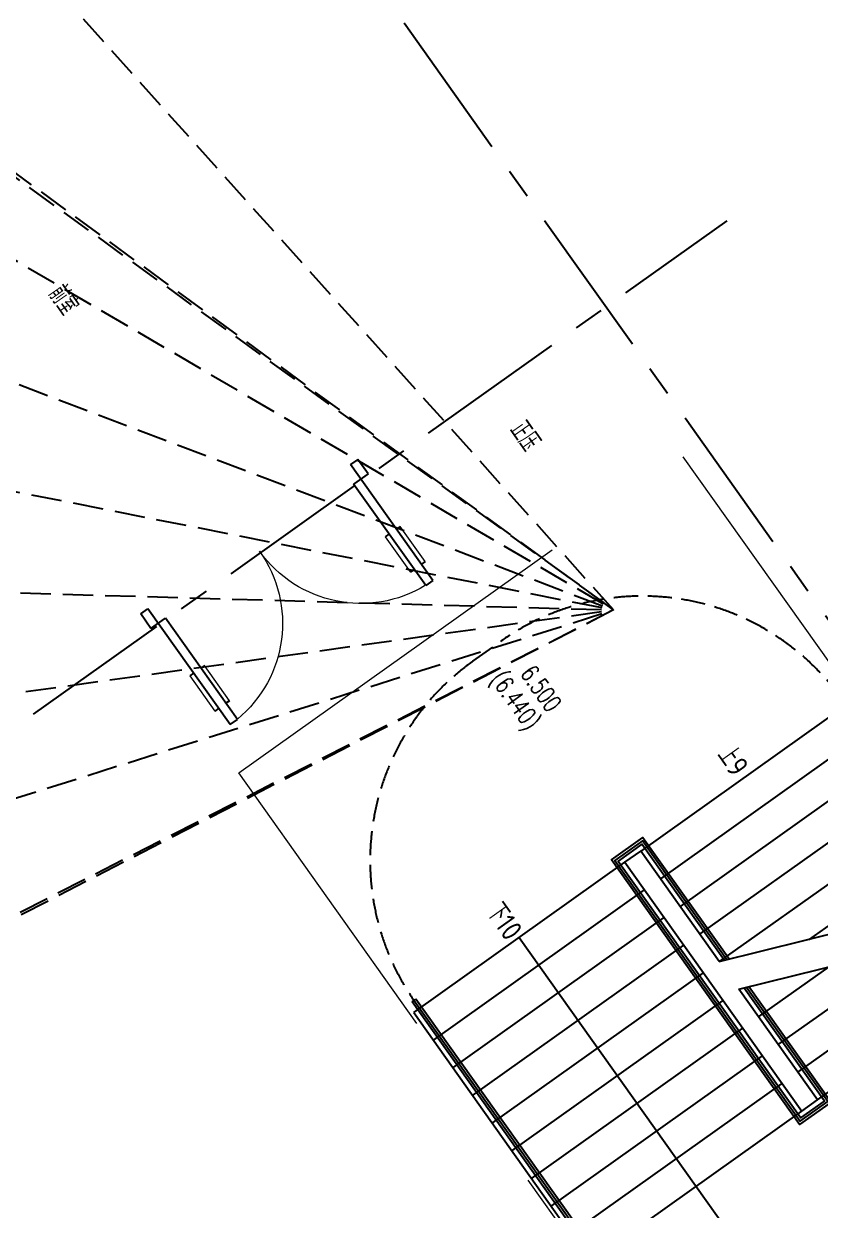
# Model space of a CAD drawing. Extents: x -936 to 12807311, y 101 to 1511157.
# Drawn here: x 12258384 to 12264960, y 1251939 to 1261730 of the extents above; entities that cross this region are included whole.
import ezdxf

# ---------------------------------------------------------------- set-up
doc = ezdxf.new("R2010")
doc.units = 0
doc.header["$LTSCALE"] = 1000
doc.header["$MEASUREMENT"] = 0
for name, pattern in [('PX-GLAZ-F2$0$DASH', [0.35, 0.25, -0.1]), ('PX-ST-F2$0$CENTERX2', [4, 2.5, -0.5, 0.5, -0.5]), ('PX-ST-F2$0$DASH', [0.35, 0.25, -0.1]), ('PX-ST-F2$0$HIDDEN2', [4.762499999999999, 3.175, -1.5875])]:
    doc.linetypes.add(name, pattern=pattern)
for name, color, linetype in [('PX-GLAZ-F2$0$1111111', 5, 'Continuous'), ('PX-GLAZ-F2$0$PX-GLAZ-F2$0$PX-GLAZ-F2$0$幕墙线', 104, 'Continuous'), ('PX-GLAZ-F2$0$绿化', 3, 'Continuous'), ('PX-ST-F2$0$A-ANNO-TABL', 73, 'Continuous'), ('PX-ST-F2$0$A-DOTE', 14, 'PX-ST-F2$0$CENTERX2'), ('PX-ST-F2$0$A-STRS', 4, 'Continuous'), ('PX-ST-F2$0$DIM_SYMB', 3, 'Continuous'), ('PX-ST-F2$0$DOOR_FIRE', 4, 'Continuous'), ('PX-ST-F2$0$PUB_TEXT', 7, 'Continuous'), ('PX-ST-F2$0$建-文字', 4, 'Continuous')]:
    doc.layers.add(name, color=color, linetype=linetype)
doc.layers.add('PX-GLAZ-F2$0$PX-GLAZ-F2$0$PX-GLAZ-F2$0$板边线', color=36, linetype='Continuous', lineweight=30)
doc.layers.add('PX-ST-F2$0$A-STRS-HDDN', color=5, linetype='PX-ST-F2$0$HIDDEN2', lineweight=15)
doc.styles.add('PX-ST-F2$0$_TCH_DIM', font='SIMPLEX', dxfattribs={"bigfont": 'GBCBIG'})
doc.styles.add('PX-ST-F2$0$Standard', font='gbenor.shx', dxfattribs={"bigfont": 'gbcbig.shx'})
doc.styles.add('PX-ST-F2$0$XD2008', font='xd-hzs.shx', dxfattribs={"width": 0.7, "bigfont": 'xd-hztxt.shx'})

# ---------------------------------------------------------------- blocks, each defined once
blk = doc.blocks.new('PX-ST-F2$0$01-ST-07 F2')
at = {"layer": 'PX-ST-F2$0$A-ANNO-TABL', "linetype": 'PX-ST-F2$0$DASH', "ltscale": 0.8}
for points, elevation in [([(1745.00278856419, 24409.99200663902), (1745.002183503471, 24689.99225185439)], 9.341780928560208e-08), ([(8425.000708073378, 24410.01171203516), (8424.999588915147, 24690.01195724867)], 9.34178141283707e-08)]:
    blk.add_lwpolyline(points, dxfattribs=dict(at, elevation=elevation))
for centre, start, end in [((3765.002195428126, 24689.9960099943, 9.341781078138143e-08), 90.00010629481898, 180.000123690457), ((6404.999588927254, 24690.00388276391, 9.341781263259146e-08), 0.0002290247806057703, 90.00024652714038), ((3765.002788558602, 24409.99637335539, 9.341781078138191e-08), 180.0001237971787, 270.0001413528993), ((6405.000708086416, 24410.00363971293, 9.34178126325923e-08), 270.0002115224208, 0.0002290247806057703)]:
    blk.add_arc(centre, 2020, start, end, dxfattribs=at)
at = {"layer": 'PX-ST-F2$0$A-STRS', "linetype": 'PX-ST-F2$0$HIDDEN2'}
for p, q in [((5769.292043840513, 26729.99494163506, 9.341781226552757e-08), (3744.998701309785, 26729.99056927674, 9.341781076656915e-08)), ((6424.995584980585, 26729.99635791592, 9.34178127510662e-08), (6049.292030828074, 26729.99554641731, 9.341781247286329e-08)), ((5761.441645999439, 26709.99495405145, 9.341781225971449e-08), (3744.998744508252, 26709.99046676047, 9.341781076656921e-08)), ((5753.591225096956, 26689.99490773119, 9.341781225390136e-08), (3744.998787707649, 26689.99056923389, 9.341781076656921e-08)), ((6424.995671376586, 26689.99635793827, 9.341781275106625e-08), (6033.591212088242, 26689.99551252648, 9.341781246123708e-08)), ((6424.995628179051, 26709.99643068574, 9.341781275106618e-08), (6041.441640174948, 26709.99557714723, 9.341781246705021e-08)), ((6425.002662218176, 22409.99592395313, 9.341781275107134e-08), (3745.005786459893, 22409.99013002776, 9.341781076657443e-08)), ((6425.002662247978, 22389.99586951546, 9.341781275107134e-08), (3745.0058297012, 22389.99025080539, 9.341781076657442e-08)), ((6425.002662276849, 22369.99592397176, 9.341781275107134e-08), (3745.005872939713, 22369.99012997933, 9.341781076657447e-08))]:
    blk.add_line(p, q, dxfattribs=at)
at = {"layer": 'PX-ST-F2$0$A-STRS'}
for p, q in [((3744.998701312579, 26729.99056924507, 9.341781076656915e-08), (3744.998787707649, 26689.99056923389, 9.341781076656921e-08)), ((3824.997061474249, 26770.00009032898, -2.327705602818999e-07), (3825.00117931515, 24629.99619756825, 9.341781082645756e-08)), ((3824.998904597946, 26770.00009033643, -2.327705602816818e-07), (5784.998471814208, 26770.00431632623, -2.32770558830319e-07)), ((4104.996540045366, 26770.00069404021, -1.718695926591331e-07), (4105.001185190864, 24629.9968100097, -1.718695926591296e-07)), ((4384.996551001444, 26770.00129775144, -1.718695924517973e-07), (4385.001165340655, 24629.99742244743, -1.718695924517939e-07)), ((4664.996545385569, 26770.00190146454, -1.718695922444616e-07), (4665.001175127923, 24629.99803488702, -1.718695922444581e-07)), ((4944.996546408162, 26770.00250517204, -1.718695920371258e-07), (4945.001213130541, 24629.99864732474, -1.718695920371224e-07)), ((4945.001213130541, 24629.99864732474, -1.718695920371223e-07), (5784.996527948417, 26770.00431357324, -1.718695914382642e-07)), ((5224.996542516164, 26770.00310888886, -1.718695918297901e-07), (5224.999653724954, 25334.14806834608, -1.718695918297878e-07)), ((5225.001198622398, 24629.99924829602, -1.718695918529322e-07), (6064.996513439342, 26770.00491454266, -1.71869591254074e-07)), ((5504.99654245656, 26770.0037126001, -1.718695916224544e-07), (5504.998097931966, 26052.07620913722, -1.718695916224532e-07)), ((6065.00111462269, 24630.00108220428, -1.718695911954537e-07), (6064.996513439342, 26770.00491454266, -1.71869591254074e-07)), ((6345.00111462269, 24630.0016842261, -1.718695910917859e-07), (6344.996513438411, 26770.0055165682, -1.718695911504061e-07)), ((5785.00111462269, 24630.00048018061, -1.718695914027894e-07), (5784.998047168367, 26056.66962113045, -1.718695914418696e-07)), ((5505.001114623621, 24629.99987816066, -1.718695916101252e-07), (5504.999580900185, 25343.33432771638, -1.718695916296652e-07)), ((4945.001213130541, 24629.99864732474, 9.341781165515277e-08), (3825.00226924289, 24629.99619757384, 9.341781082581059e-08)), ((3825.006128196605, 22329.98095360026, 9.341781092948129e-08), (3825.001524467021, 24469.99584180862, 9.34178109294779e-08)), ((4105.006128194742, 22329.98156407848, 9.341781103314916e-08), (4105.00152446609, 24469.99644416012, 9.341781103314577e-08)), ((4385.006128195673, 22329.98216642998, 9.341781124048493e-08), (4385.001524467953, 24469.99704651535, 9.34178112404815e-08)), ((4665.006139152683, 22329.98277284577, 9.341781144782065e-08), (4665.001504615881, 24469.99764420465, 9.341781144781727e-08)), ((4945.006133534014, 22329.98337925971, 9.341781165515643e-08), (4945.001514405012, 24469.99824189208, 9.341781165515298e-08)), ((5225.006134556606, 22329.98398567364, 9.341781186249214e-08), (5225.001552405767, 24469.99883957952, 9.341781186248876e-08)), ((5505.006130665541, 22329.98459208943, 9.341781206982786e-08), (5505.00151875522, 24469.99943726696, 9.341781206982448e-08)), ((5785.006133075804, 22329.98518953286, 9.341781227716364e-08), (5785.001513951458, 24470.00003495812, 9.34178122771602e-08)), ((6065.006134100258, 22329.98579594493, 9.341781248449935e-08), (6065.001551951282, 24470.00063264742, 9.341781248449597e-08)), ((6345.006134100258, 22329.98641133495, 9.341781258816723e-08), (6345.00155195035, 24470.00123217702, 9.341781258816384e-08)), ((3745.005872940645, 22369.99012999237, 9.341781087024235e-08), (3745.005786459893, 22409.99013000354, 9.34178108702423e-08)), ((3825.006128196605, 22329.98095360026, 3.251684341038006e-08), (6345.006134099327, 22329.98641133495, 3.251684527641826e-08))]:
    blk.add_line(p, q, dxfattribs=at)
for points, elevation in [([(6064.996513439342, 26770.00491454266), (6344.996513436548, 26770.00551656634)], -1.718718451932986e-07), ([(5256.402842556126, 24709.9993325416), (6425.00214611087, 24710.00125186145), (6425.002846041694, 24390.00081895851), (3745.002843422815, 24389.99563029781), (3745.002152230591, 24709.99606800452), (4976.402855567634, 24709.99872775748)], 9.34178116784052e-08), ([(4968.552437371574, 24689.99868831411), (3765.002195428126, 24689.9960099943), (3765.002800222486, 24409.9957747478), (6405.002802300267, 24410.00072256289), (6405.002189853229, 24690.00126181543), (5248.552431548946, 24689.99931140617)], 9.341781187992784e-08), ([(4960.702036822215, 24669.99869383313), (3785.002238626592, 24669.99615435675), (3785.002757019363, 24429.99571681768), (6385.00275855232, 24430.00073246099), (6385.002233599313, 24670.00116548315), (5240.702023813501, 24669.99929862283)], 9.341781187411471e-08), ([(3825.002614997327, 24469.99584648199), (3825.002269241028, 24629.99619757198)], 9.341781082581064e-08), ([(3825.002614996396, 24469.99584647827), (6345.002671061084, 24470.00122566707), (6345.002308678813, 24630.0016946476), (5225.001197285019, 24629.99924488738)], 9.341781258816447e-08)]:
    blk.add_lwpolyline(points, dxfattribs=dict(at, elevation=elevation))
at = {"layer": 'PX-ST-F2$0$A-STRS', "linetype": 'PX-ST-F2$0$HIDDEN2'}
for points, elevation in [([(6424.995584980585, 26729.99635703303), (6424.995671377517, 26689.99635705724)], 9.341781264739828e-08), ([(6425.002662275918, 22369.99531960487), (6425.002662218176, 22409.99531958066)], 9.341781264740342e-08)]:
    blk.add_lwpolyline(points, dxfattribs=dict(at, elevation=elevation))
at = {"layer": 'PX-ST-F2$0$A-STRS-HDDN', "elevation": 2.852655301457717e-07}
blk.add_lwpolyline([(1374.996108978987, 26799.99514188617), (8674.996024478227, 26799.9951365646), (8675.003805773333, 22299.99999132194), (1375.003896780312, 22300.00000061467)], close=True, dxfattribs=at)
at = {"layer": 'PX-ST-F2$0$DIM_SYMB'}
for points, elevation in [([(3824.999120396562, 25699.99814394675, 0, 0, 0), (5115.568005935289, 25700.00125883333, 39.99999999999999, 0, 0), (5265.567983044311, 25700.0015751794, 0, 0, 0)], -6.967637366100185e-08), ([(7375.004097036086, 23399.99623205513, 0, 0, 0), (7374.998759317212, 25700.00585117936, 0, 0, 0), (5854.275996530429, 25700.00334995985, 39.99999999999999, 0, 0), (5704.276019415818, 25700.00303537212, 0, 0, 0)], 9.341781221738423e-08)]:
    blk.add_lwpolyline(points, format="xyseb", dxfattribs=dict(at, elevation=elevation))
at = {"layer": 'PX-ST-F2$0$DIM_SYMB', "elevation": 9.34178132471972e-08}
blk.add_lwpolyline([(3825.003826331347, 23399.98839770816), (7375.004097034223, 23399.9968818631)], dxfattribs=at)
at = {"char_height": 175.0000000000001, "style": 'PX-ST-F2$0$Standard'}
for s, insert, attachment_point, rotation in [('上9', (3541.636674100533, 25595.28347304277, -1.251924887037303e-07), 7, 0.0001237761316658616), ('下10', (3494.135077008978, 23465.49928652495, 9.341781070206513e-08), 1, 0.00012384956020943184)]:
    blk.add_mtext_dynamic_manual_height_columns(s, width=1016.713773144642, gutter_width=1750, heights=[0], dxfattribs=dict(at, insert=insert, attachment_point=attachment_point, rotation=rotation))
blk = doc.blocks.new('PX-ST-F2$0$$DorLib2D$00000011')
for p, q in [((-0.4666666602065375, 0.4708801651422996), (-0.46666666020654, -0.06245316819156697)), ((-0.4666666602065375, 0.4708801651422996), (-0.4333333268731733, 0.4708801651422999)), ((-0.4333333268731733, 0.4708801651422999), (-0.4333333268731709, 0.004213498475166344)), ((0.4333333397943598, 0.4708801651422999), (0.4333333397943574, 0.004213498475166344)), ((0.4666666731277241, 0.4708801651422996), (0.4333333397943598, 0.4708801651422999)), ((0.4666666731277241, 0.4708801651422996), (0.4666666731277265, -0.06245316819156697)), ((-0.4833333268732257, 0.3962051976975873), (-0.466666660206538, 0.3962051976975872)), ((-0.41666666020649, 0.3962051976975873), (-0.4333333268731729, 0.3962051976975873)), ((0.4166666731276766, 0.3962051976975873), (0.4333333397943595, 0.3962051976975873)), ((0.4833333397944098, 0.3962051976975873), (0.4666666731277244, 0.3962051976975872)), ((-0.4833333268732233, 0.2345635206386193), (-0.4666666602065386, 0.2345635206386192)), ((-0.41666666020649, 0.2345635206386193), (-0.4333333268731721, 0.2345635206386192)), ((0.4166666731276741, 0.2345635206386193), (0.4333333397943586, 0.2345635206386192)), ((0.4833333397944074, 0.2345635206386193), (0.4666666731277251, 0.2345635206386192)), ((-0.4999999935399067, 0.004213498475166344), (-0.4333333268731709, 0.004213498475166344)), ((-0.4999999935399042, 0.004213498475176044), (-0.4999999935399067, -0.06245316819156697)), ((0.5000000064610932, 0.004213498475166344), (0.4333333397943574, 0.004213498475166344)), ((0.5000000064610907, 0.004213498475176044), (0.5000000064610932, -0.06245316819156697)), ((-0.4999999935399067, -0.06245316819156697), (-0.46666666020654, -0.06245316819156697)), ((0.5000000064610932, -0.06245316819156697), (0.4666666731277265, -0.06245316819156697))]:
    blk.add_line(p, q)
at = {"lineweight": 13}
for p, q in [((-0.4833333268732257, 0.3962051976975873), (-0.4833333268732233, 0.2345635206386193)), ((-0.41666666020649, 0.3962051976975873), (-0.41666666020649, 0.2345635206386193)), ((0.4166666731276766, 0.3962051976975873), (0.4166666731276741, 0.2345635206386193)), ((0.4833333397944098, 0.3962051976975873), (0.4833333397944074, 0.2345635206386193))]:
    blk.add_line(p, q, dxfattribs=at)
for centre, start, end in [((-0.46666666020654, 0.004213498475166344), 0, 85.90395624184767), ((0.4666666731277265, 0.004213498475166344), 94.09604375815232, 180)]:
    blk.add_arc(centre, 0.4666666666671332, start, end, dxfattribs=at)
blk = doc.blocks.new('PX-ST-F2')
at = {"layer": 'PX-ST-F2$0$A-DOTE', "ltscale": 0.5}
for points in [[(12259207.03020523, 1264996.453773445), (12269118.5062658, 1251061.819023439)], [(12258465.5758626, 1256032.265110867), (12264190.1716878, 1260104.074000972)]]:
    blk.add_lwpolyline(points, dxfattribs=at)
at = {"rotation": 305.4236160408568}
blk.add_blockref('PX-ST-F2$0$01-ST-07 F2', (12241189.93079706, 1243744.38133949), dxfattribs=at)
at = {"layer": 'PX-ST-F2$0$DOOR_FIRE', "xscale": 2200, "yscale": -2200, "zscale": 100, "rotation": 35.42788812462189}
blk.add_blockref('PX-ST-F2$0$$DorLib2D$00000011', (12260325.48030767, 1257385.571161065), dxfattribs=at)
at = {"layer": 'PX-ST-F2$0$PUB_TEXT', "style": 'PX-ST-F2$0$_TCH_DIM', "width": 0.7058823529411765}
for s, p in [('6.500', (12262477.730441, 1256366.533243796)), ('(6.440)', (12262231.48328515, 1256320.234342775))]:
    blk.add_text(s, height=148.75, rotation=305.423465128691, dxfattribs=at).set_placement(p)
at = {"layer": 'PX-ST-F2$0$建-文字', "style": 'PX-ST-F2$0$XD2008', "width": 0.7}
for s, height, p in [('前室', 174.9999999999992, (12258575.72712524, 1259498.664707398, -0.02440931615894072)), ('正压', 174.999999999999, (12262386.42726187, 1258375.197707333, -0.001959728845974166))]:
    blk.add_text(s, height=height, rotation=305, dxfattribs=at).set_placement(p)
blk = doc.blocks.new('PX-GLAZ-F2')
at = {"layer": 'PX-GLAZ-F2$0$绿化', "ltscale": 100}
h = blk.add_hatch(dxfattribs=at)
h.set_pattern_fill('CROSS', color=256, scale=200)
h.set_pattern_definition([(0, (0, 0), (317.5, 317.5), [158.75, -476.25]), (90, (79.375, -79.375), (-317.5, 317.5), [158.75, -476.25])])
edge = h.paths.add_edge_path()
edge.add_spline(control_points=[(12248706.03073623, 1227659.135542453), (12249131.21689756, 1228506.858335719), (12249645.67009897, 1229303.573535502), (12250243.34424161, 1230039.917765615)], knot_values=[0, 0, 0, 0, 0.2169239869541251, 0.2169239869541251, 0.2169239869541251, 0.2169239869541251], weights=[1, 0.9960825080329422, 0.9960825080329422, 1], degree=3, periodic=0)
edge.add_spline(control_points=[(12250243.34424161, 1230039.917765615), (12252309.94374945, 1232880.872106514), (12254376.54325729, 1235721.826447413), (12256443.14276512, 1238562.780788313)], knot_values=[0.2169239869541251, 0.2169239869541251, 0.2169239869541251, 0.2169239869541251, 1.216923986954126, 1.216923986954126, 1.216923986954126, 1.216923986954126], weights=[1, 1, 1, 0.9999999999999999], degree=3, periodic=0)
edge.add_spline(control_points=[(12256443.14276512, 1238562.780788313), (12256855.09318989, 1239129.08903673), (12257478.95777436, 1239447.210342097), (12258179.24876267, 1239448.056727904)], knot_values=[1.216923986954126, 1.216923986954126, 1.216923986954126, 1.216923986954126, 2.157611608741938, 2.157611608741938, 2.157611608741938, 2.157611608741938], weights=[0.9999999999999999, 0.9276083521769688, 0.9276083521769688, 1], degree=3, periodic=0)
edge.add_spline(control_points=[(12258179.24876267, 1239448.056727904), (12258879.53975099, 1239448.903113712), (12259504.17148735, 1239132.29076617), (12259917.48960973, 1238566.979953957)], knot_values=[2.157611608741938, 2.157611608741938, 2.157611608741938, 2.157611608741938, 3.09829923052975, 3.09829923052975, 3.09829923052975, 3.09829923052975], weights=[1, 0.9276083521769689, 0.9276083521769689, 1], degree=3, periodic=0)
edge.add_spline(control_points=[(12259917.48960973, 1238566.979953957), (12260547.97304371, 1237710.477986853), (12261178.45647769, 1236853.976019749), (12261808.93991167, 1235997.474052644)], knot_values=[3.09829923052975, 3.09829923052975, 3.09829923052975, 3.09829923052975, 4.098299230529751, 4.098299230529751, 4.098299230529751, 4.098299230529751], weights=[1, 1, 1, 1], degree=3, periodic=0)
edge.add_spline(control_points=[(12261808.93991167, 1235997.474052644), (12263521.23905267, 1233671.342225071), (12265804.89128087, 1231902.786280774), (12268485.44174511, 1230826.91136416)], knot_values=[4.098299230529751, 4.098299230529751, 4.098299230529751, 4.098299230529751, 4.652859429626902, 4.652859429626902, 4.652859429626902, 4.652859429626902], weights=[1, 0.9745356949089413, 0.9745356949089413, 1], degree=3, periodic=0)
edge.add_spline(control_points=[(12268485.44174511, 1230826.91136416), (12268662.41170787, 1231007.204152401), (12268731.64575928, 1231250.166090441), (12268676.2926327, 1231496.661300514)], knot_values=[4.652859429626902, 4.652859429626902, 4.652859429626902, 4.652859429626902, 5.649853303195181, 5.649853303195181, 5.649853303195181, 5.649853303195181], weights=[1, 0.9188681181294737, 0.9188681181294737, 0.9999999999999999], degree=3, periodic=0)
edge.add_spline(control_points=[(12268676.2926327, 1231496.661300514), (12268617.13244731, 1231738.604410921), (12268468.75918203, 1231938.658829414), (12268254.40506824, 1232065.500108618)], knot_values=[5.649853303195181, 5.649853303195181, 5.649853303195181, 5.649853303195181, 6.446512552057793, 6.446512552057793, 6.446512552057793, 6.446512552057793], weights=[0.9999999999999999, 0.9478067890896217, 0.9478067890896217, 1], degree=3, periodic=0)
edge.add_spline(control_points=[(12268254.40506824, 1232065.500108618), (12267103.11067795, 1232776.079392966), (12266083.61145592, 1233665.474147117), (12265223.39160231, 1234709.707596067)], knot_values=[6.446512552057793, 6.446512552057793, 6.446512552057793, 6.446512552057793, 6.77526359459482, 6.77526359459482, 6.77526359459482, 6.77526359459482], weights=[1, 0.991013823392258, 0.991013823392258, 1], degree=3, periodic=0)
edge.add_spline(control_points=[(12265223.39160231, 1234709.707596067), (12264095.98247133, 1236051.542034868), (12262129.64186089, 1238391.866835321), (12260371.98857989, 1242230.955174263), (12256480.63072508, 1243543.335550221), (12252849.39331144, 1241495.004159938), (12250340.64187065, 1238036.95582535), (12248070.62358881, 1234564.951680098), (12247519.68793418, 1230670.205997829), (12248352.96723614, 1228555.250115897), (12248706.03073624, 1227659.135542453)], knot_values=[6.77526359459482, 6.77526359459482, 6.77526359459482, 6.77526359459482, 5292.874968819417, 9226.385283902386, 12034.29998023273, 16515.7832250301, 20509.83685966896, 24941.2220345879, 28831.15285703536, 31691.10162592239, 31691.10162592239, 31691.10162592239, 31691.10162592239], weights=[1, 1, 1, 1, 1, 1, 1, 1, 1, 1, 1], degree=3, periodic=0)
edge = h.paths.add_edge_path()
edge.add_line((12350572.0874358, 1250171.902831638), (12345847.46354406, 1250548.266037013))
edge.add_line((12345847.46354406, 1250548.266037013), (12342141.77820077, 1229321.025143044))
edge.add_arc((12336175.38796051, 1230692.062828599), 6121.891605890723, 302.6042129210637, 347.0584732197831, ccw=False)
edge.add_arc((12345389.70256353, 1216855.342215205), 10503.7880109982, 124.2767663241388, 148.9998649975059)
edge.add_arc((12344287.81435199, 1217517.426981758), 9218.286603444543, 148.9998649975042, 195.7856263199465)
edge.add_arc((12226671.44066568, 1184267.214546834), 113007.6843932536, 14.334899685512823, 15.785626319947426, ccw=False)
edge.add_arc((12324166.02329973, 1209181.525636347), 12380.07118468788, -17.807816046956077, 14.334899685512823, ccw=False)
edge.add_line((12335952.93657977, 1205395.388044194), (12334257.70055524, 1200117.819671676))
edge.add_arc((12334246.60359679, 1197711.950307619), 2405.894956018635, 11.275062887071613, 89.73572780573602, ccw=False)
edge.add_arc((12335021.66337383, 1197866.471762019), 1615.5820193513, -9.562781222682702, 11.275062887132776, ccw=False)
edge.add_arc((12318788.06668952, 1200601.333453707), 18077.93694753407, 349.66451064048357, 350.4372187772872, ccw=False)
edge.add_line((12336572.67280386, 1197357.941766461), (12337158.72675117, 1197228.443186956))
edge.add_line((12337158.72675117, 1197228.443186956), (12338932.83608528, 1205257.286300016))
edge.add_arc((12331755.95862217, 1206843.139344811), 7350.000000014105, 347.5397452816115, 385.1425944615539)
edge.add_line((12338409.56959208, 1209965.952349339), (12337135.07488212, 1212681.450194072))
edge.add_arc((12343155.00861663, 1215506.85243618), 6649.999999818185, 136.3842030555337, 205.1425944615504, ccw=False)
edge.add_line((12338340.530313, 1220094.149969751), (12341350.38585239, 1223253.06523203))
edge.add_arc((12336029.12035919, 1228323.236189925), 7349.999999415472, 316.3842030555231, 350.0975411004976)
edge.add_line((12343269.61966727, 1227059.246569319), (12347090.17911242, 1248944.519650773))
edge.add_line((12347090.17911242, 1248944.519650773), (12351754.55634884, 1248572.955689703))
edge.add_arc((12350315.96053262, 1248745.780361736), 1448.939712234599, 353.1496422688202, 439.8184095187358)
edge = h.paths.add_edge_path()
edge.add_line((12329890.53281587, 1220636.837056478), (12332759.99210706, 1212631.396895833))
edge.add_line((12332759.99210706, 1212631.396895833), (12329676.63318826, 1211775.240278739))
edge.add_line((12329676.63318826, 1211775.240278739), (12331314.58045558, 1212230.04933275))
edge.add_line((12331314.58045558, 1212230.04933275), (12332557.82574293, 1207752.62724089))
edge.add_line((12332557.82574293, 1207752.62724089), (12330392.54230488, 1207151.392811817))
edge.add_arc((12335853.31513452, 1214426.589658442), 9096.621848467175, 186.9586605312218, 233.1080563507793, ccw=False)
edge.add_arc((12340898.75658363, 1215042.397080489), 14179.50471131947, 162.9730203389244, 186.9586605312257, ccw=False)
edge.add_arc((12329376.24966938, 1218571.114742234), 2128.778014339487, 76.01982869260348, 162.9730203389239, ccw=False)
edge = h.paths.add_edge_path()
edge.add_spline(control_points=[(12297159.78945356, 1230058.234283788), (12297328.4200736, 1230848.40482037), (12297611.52218368, 1232174.96666411), (12298661.82627826, 1234113.662218258), (12300752.36372755, 1233643.077263804), (12302179.50051138, 1231710.546099918), (12305502.73240025, 1231446.744319759), (12308858.04150015, 1230950.399000414), (12312135.60687395, 1229259.894173619), (12315220.20397517, 1226419.998454342), (12318080.91249971, 1222865.080344144), (12322418.91803101, 1219690.591529852), (12322542.41949189, 1214282.680280487), (12320895.46150491, 1209063.746705473), (12315723.78307755, 1207150.941114068), (12311908.9896837, 1207413.082297381), (12309758.9071736, 1207758.37886395), (12309129.08601806, 1207859.526183431), (12310995.90372285, 1207584.206287596), (12312844.38243551, 1207963.595054902), (12314451.83122999, 1208951.98655682), (12317354.80925702, 1210736.975803149), (12318732.30954456, 1213854.019433379), (12318097.84948367, 1217202.291893332), (12317569.70747197, 1221919.095040531), (12314841.73246761, 1225803.077312573), (12310583.93739624, 1227900.300964022), (12307035.16661422, 1229914.068590922), (12303029.14623751, 1230689.203972557), (12298985.33863963, 1230144.544234951), (12298893.72084782, 1229984.742035567), (12298802.10305601, 1229824.939836185), (12298710.4852642, 1229665.137636802), (12298697.08773939, 1229625.591722089), (12298683.69021458, 1229586.045807376), (12298670.29268977, 1229546.499892663), (12298166.79161103, 1229717.078023038), (12297663.29053229, 1229887.656153413), (12297159.78945356, 1230058.234283789)], knot_values=[0, 0, 0, 0, 2509.700407817142, 4213.359833223797, 5630.177683477244, 7984.518910766438, 11137.81769447003, 14924.09146784027, 18297.55736082004, 21965.65887076064, 27403.80269419979, 32175.78892637976, 37032.38051337696, 42474.26084161157, 47438.69916613097, 52055.11978099414, 53967.63262450994, 53967.63262450994, 53967.63262450994, 53968.3303402737, 53968.3303402737, 53968.3303402737, 53969.53711467148, 53969.53711467148, 53969.53711467148, 53970.53872642439, 53970.53872642439, 53970.53872642439, 53971.18875602146, 53971.18875602146, 53971.18875602146, 53972.18875602146, 53972.18875602146, 53972.18875602146, 53973.18875602146, 53973.18875602146, 53973.18875602146, 53974.18875602146, 53974.18875602146, 53974.18875602146, 53974.18875602146], weights=[1, 1, 1, 1, 1, 1, 1, 1, 1, 1, 1, 1, 1, 1, 1, 1, 1, 1, 0.9598424865913749, 0.9598424865913749, 0.9999999999999999, 0.882278885083741, 0.882278885083741, 1, 0.9181306128074795, 0.9181306128074795, 1, 0.9650973340064806, 0.9650973340064806, 0.9999999999999999, 1, 1, 1, 1, 1, 1, 1, 1, 1], degree=3, periodic=0)
edge = h.paths.add_edge_path()
edge.add_arc((12264417.0150176, 1231062.005446277), 31784.18458221895, 288.6940808408559, 306.1303885740769)
edge.add_arc((12282712.24400105, 1205688.822221953), 536.092444894073, 326.2058656199528, 388.297047166702)
edge.add_arc((12282257.34326339, 1205342.035164986), 1104.673480091424, 32.95483697205418, 44.08797649692325)
edge.add_arc((12296904.76899896, 1178998.32564546), 30446.82656374229, 117.0663358859135, 124.8168780461371)
edge.add_arc((12270335.17368311, 1229378.997586361), 26995.31733384018, 242.8178840121546, 289.89359017494684, ccw=False)
edge.add_arc((12269712.37494374, 1219643.111042028), 18465.32030199609, 214.9787574264927, 230.6453293748522, ccw=False)
edge.add_arc((12280518.04589971, 1228316.341004079), 32304.10551634579, 208.4612341782801, 216.5964268250691, ccw=False)
edge.add_line((12252118.22255785, 1212921.365610715), (12251073.68677866, 1212284.224149678))
edge.add_arc((12251548.27460442, 1211765.028515978), 703.4185883299085, 132.4298981835483, 196.5558974032681)
edge.add_arc((12269478.35311486, 1221332.539673952), 21012.71374113984, 207.7011021722764, 284.1195727465979)
edge = h.paths.add_edge_path()
edge.add_arc((12233920.31127783, 1265851.648538089), 16144.77655076538, -7.156059480909505, 23.05906543590521, ccw=False)
edge.add_arc((12272144.16848089, 1259604.552087938), 22605.26040897028, 169.1997407094915, 186.4451766388495)
edge.add_line((12249681.77966729, 1257067.055892075), (12250208.32368863, 1252638.741412919))
edge.add_line((12250208.32368863, 1252638.741412919), (12250862.73548241, 1252716.553550954))
edge.add_arc((12273478.74399048, 1255109.213809537), 22742.22205392966, 165.0293332942761, 186.0391417451857, ccw=False)
edge.add_arc((12521635.48374761, 1188751.965652698), 279617.7792208864, 164.3959786063685, 165.0293332942749, ccw=False)
edge.add_arc((12246304.36882974, 1265646.625615959), 6249.343010366568, 344.395978606366, 373.495775891697)
edge.add_arc((12241392.09464279, 1264467.6759474), 11301.11101858175, 13.49577589169698, 45.22186986074461)
edge.add_line((12249352.18265991, 1272489.652575015), (12248777.54153859, 1272176.537900709))
edge.add_spline(control_points=[(12272311.26145773, 1185673.549513529), (12273059.30986724, 1190105.488770727), (12273807.35827676, 1194537.428027926), (12273916.61281183, 1195057.104581455), (12273551.92121358, 1195443.110166753), (12273187.22961532, 1195829.115752051), (12272662.19126203, 1195749.523030655), (12269776.35910371, 1195164.671157736), (12266890.5269454, 1194579.819284818), (12265653.77890548, 1194222.005988644), (12265338.39857495, 1192973.762696541), (12264835.4623519, 1189992.753418942), (12264332.52612885, 1187011.744141343), (12264187.71393733, 1185999.13357106), (12265170.4628931, 1185715.311042362), (12268131.67887183, 1185215.714207056), (12271092.89485057, 1184716.117371749), (12272121.23941143, 1184661.435767127), (12272311.26145773, 1185673.549513529)], knot_values=[0, 0, 0, 1, 1, 1.964231407188905, 1.964231407188905, 2.928462814377809, 2.928462814377809, 3.928462814377809, 3.928462814377809, 4.970151052273539, 4.970151052273539, 5.970151052273539, 5.970151052273539, 7.401838517637949, 7.401838517637949, 8.401838517637948, 8.401838517637948, 9.840171967490182, 9.840171967490182, 9.840171967490182], weights=[1, 1, 1, 0.8860159504632635, 1, 0.8860159504632635, 1, 1, 1, 0.8673994446117562, 1, 1, 1, 0.7545398066659951, 1, 1, 1, 0.7523549168814226, 1], degree=2, periodic=0)
at = {"layer": 'PX-GLAZ-F2$0$1111111', "color": 1, "linetype": 'PX-GLAZ-F2$0$DASH'}
for points in [[(12263254.08706325, 1256892.454413582), (12257809.20950267, 1262957.479436235)], [(12263254.08706325, 1256892.454413582), (12256671.92253893, 1261699.173652589)], [(12263254.08706325, 1256892.454413582), (12255768.03538263, 1253078.171143862)], [(12263254.08706325, 1256892.454413582), (12256006.57220782, 1253164.007365926)]]:
    blk.add_lwpolyline(points, dxfattribs=at)
for points, elevation in [([(12256444.4090472, 1261812.918832988), (12263254.08706325, 1256892.454413582)], 58.00135578715725), ([(12256002.13245315, 1261129.78513577), (12263254.08706325, 1256892.454413582)], 25.50509894161964), ([(12255399.77648986, 1259867.785409367), (12263254.08706325, 1256892.454413582)], 25.50509894161964), ([(12255014.90895873, 1258523.407114601), (12263254.08706325, 1256892.454413582)], 25.50509894161964), ([(12254858.17509493, 1257133.835053895), (12263254.08706325, 1256892.454413582)], 25.50509894161964), ([(12254933.91007538, 1255737.504065664), (12263254.08706325, 1256892.454413582)], 25.50509894161964), ([(12255240.01911002, 1254373.035936734), (12263254.08706325, 1256892.454413582)], 25.50509894161964)]:
    blk.add_lwpolyline(points, dxfattribs=dict(at, elevation=elevation))
at = {"layer": 'PX-GLAZ-F2$0$PX-GLAZ-F2$0$PX-GLAZ-F2$0$幕墙线'}
blk.add_lwpolyline([(12281086.86142263, 1232668.066030502, -0.1988834653279503), (12268924.06292601, 1235762.788858388, -0.03207841035904022), (12267324.29300781, 1237126.563229301, -0.04564908288815555), (12265377.52866229, 1239393.805216824), (12259603.5159009, 1247511.542435719), (12258385.96232828, 1249223.312602082), (12256391.8838854, 1252047.852516282, -0.4131971533301105), (12258385.6923756, 1263737.798317838)], format="xyb", dxfattribs=at)
at = {"layer": 'PX-GLAZ-F2$0$PX-GLAZ-F2$0$PX-GLAZ-F2$0$板边线', "color": 30}
blk.add_lwpolyline([(12258588.54215425, 1263452.575655158, 0.4131971533300802), (12256677.80901781, 1252249.710928667), (12258671.53136555, 1249425.675410341), (12259888.72706544, 1247714.408380659), (12265662.73979937, 1239596.671200373, 0.04564908288817144), (12267567.95737848, 1237377.815442146, 0.03207841035902997), (12269133.58579391, 1236043.146073071, 0.1988834653279616), (12281036.81249841, 1233014.469126874, -0.0001541177074129856)], format="xyb", dxfattribs=at)
at = {"layer": 'PX-GLAZ-F2$0$PX-GLAZ-F2$0$PX-GLAZ-F2$0$板边线'}
blk.add_lwpolyline([(12274664.86030331, 1274886.020485756), (12258588.54215421, 1263452.575654969, 0.4131971533301071), (12256677.80901777, 1252249.710928479), (12258671.53136551, 1249425.675410152), (12259888.7270654, 1247714.40838047), (12265662.73979934, 1239596.671200185, 0.04564908288816957), (12267567.95737844, 1237377.815441957, 0.0320784103590301), (12269133.58579387, 1236043.146072882, 0.1988834653279693), (12281036.81249837, 1233014.469126685, -0.0001541177074130506)], format="xyb", dxfattribs=at)

msp = doc.modelspace()

# ---------------------------------------------------------------- block references
for name in ['PX-GLAZ-F2', 'PX-ST-F2']:
    msp.add_blockref(name, (0, 0))

doc.saveas('drawing.dxf')
